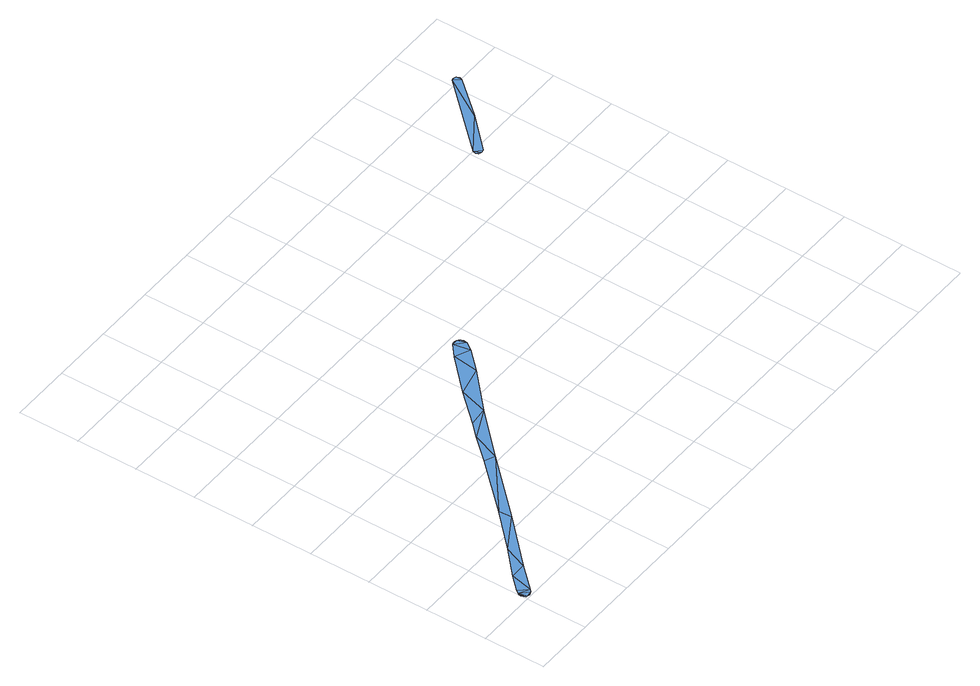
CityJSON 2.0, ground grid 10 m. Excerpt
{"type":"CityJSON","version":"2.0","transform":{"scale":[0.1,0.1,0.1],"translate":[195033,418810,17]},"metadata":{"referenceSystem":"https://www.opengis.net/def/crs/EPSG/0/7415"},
"CityObjects":{
"waterbody1":{"type":"WaterBody","attributes":{"3df_class":"Water","bgt_status":"bestaand","bgt_type":"waterloop","relatievehoogteligging":0,"aantal_punten":0},"geometry":[{"type":"MultiSurface","lod":"1","boundaries":[[[0,1,2]],[[1,3,2]],[[4,1,0]],[[4,5,1]],[[6,7,5]],[[8,6,5]],[[4,8,5]],[[9,4,0]],[[9,10,4]],[[9,11,10]],[[12,13,14]],[[15,16,17]],[[16,18,17]],[[18,19,20]],[[19,21,20]],[[22,23,21]],[[24,25,23]],[[26,27,25]],[[26,28,27]],[[29,26,25]],[[30,31,26]],[[29,30,26]],[[32,33,30]],[[29,32,30]],[[24,29,25]],[[22,24,23]],[[19,22,21]],[[16,19,18]],[[13,12,15]],[[15,12,16]],[[14,13,11]],[[9,14,11]]]}]},
"waterbody2":{"type":"WaterBody","attributes":{"3df_class":"Water","bgt_status":"bestaand","bgt_type":"waterloop","plus_type":"sloot","relatievehoogteligging":0,"aantal_punten":0},"geometry":[{"type":"MultiSurface","lod":"1","boundaries":[[[34,35,36]],[[37,38,36]],[[37,39,38]],[[40,41,39]],[[37,40,39]],[[35,37,36]],[[42,35,34]],[[42,43,35]],[[44,42,34]]]}]}
},
"vertices":[
[16,5,4],[7,3,4],[13,3,4],[10,2,4],[3,17,4],[4,4,4],[1,11,4],[2,7,4],[1,14,4],[20,8,4],[7,22,4],[28,44,4],[126,116,4],[69,82,4],[54,45,4],[125,138,4],[214,208,4],[198,215,4],[232,253,4],[282,276,4],[251,273,4],[296,322,4],[343,333,4],[349,375,4],[373,364,4],[368,391,4],[377,391,4],[371,392,4],[374,392,4],[382,377,4],[382,387,4],[380,389,4],[383,380,4],[383,383,4],
[816,697,8],[807,707,8],[765,638,8],[705,597,8],[714,587,8],[710,586,8],[703,592,8],[705,588,8],[816,706,8],[811,708,8],[818,702,8]
]}
